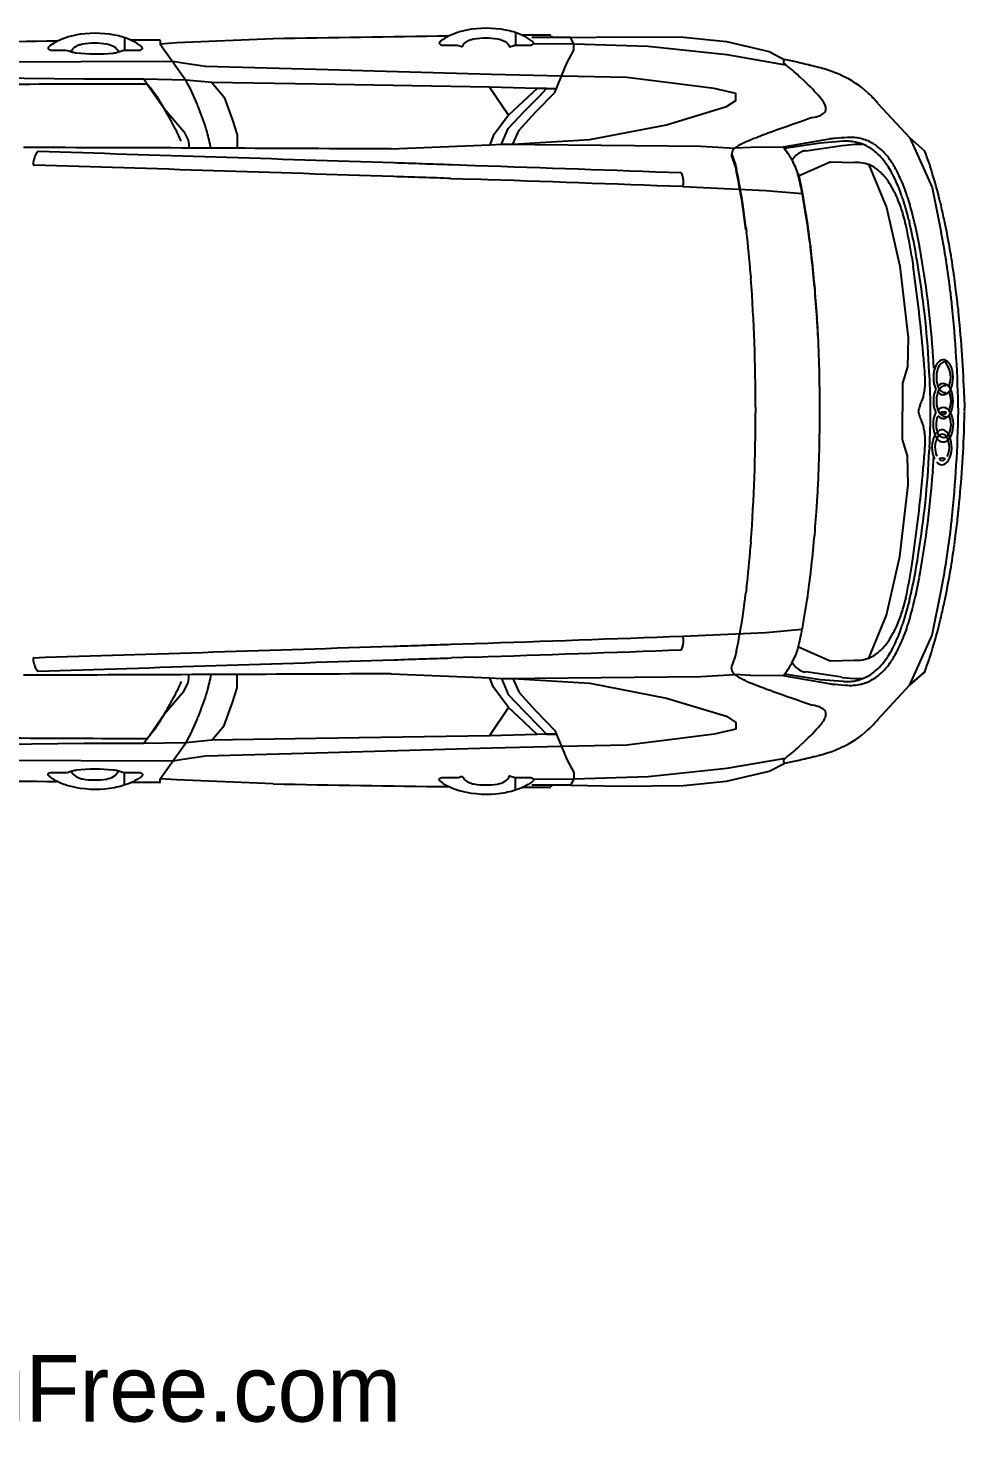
# Model space of a CAD drawing. Header units: millimetres. Extents: x -736 to -723.1, y -2314.2 to -2307.3.
# Drawn here: x -725.656 to -723.258, y -2314.202 to -2310.581 of the extents above; entities that cross this region are included whole.
import ezdxf

# ---------------------------------------------------------------- set-up
doc = ezdxf.new("R2010")
doc.units = ezdxf.units.MM
doc.layers.add('dwgFree.com-automobile', color=251, linetype='Continuous')
doc.layers.add('DwgFree.com-Lineas perimetro', color=250, linetype='Continuous')

msp = doc.modelspace()

# ---------------------------------------------------------------- linework, layer by layer
at = {"layer": 'dwgFree.com-automobile', "color": 18, "true_color": 0x000000}
for p, q in [((-723.6834, -2310.9537), (-723.6837, -2310.9525)), ((-723.6736, -2311.0001), (-723.6741, -2310.9975)), ((-723.6534, -2311.1318), (-723.6545, -2311.1226)), ((-723.6362, -2311.3166), (-723.6366, -2311.3092)), ((-723.259, -2311.5222), (-723.2579, -2311.5549)), ((-723.7933, -2311.5519), (-723.7933, -2311.5663)), ((-723.3715, -2311.5455), (-723.3684, -2311.5385)), ((-723.3756, -2311.5679), (-723.3755, -2311.5683))]:
    msp.add_line(p, q, dxfattribs=at)
for centre, radius, start, end in [((-723.887, -2311.0048), 0.2099, 13.2021, 14.0632), ((-724.5658, -2311.164), 0.9072, 10.5787, 13.2021), ((-725.5496, -2311.3504), 1.9085, 9.2765, 10.5787), ((-725.5496, -2311.3572), 1.9085, 9.2765, 10.5787), ((-725.8741, -2311.4034), 2.2373, 7.2102, 9.2765), ((-725.5468, -2311.3714), 1.9085, 6.6468, 7.2102), ((-726.7896, -2311.5162), 3.1597, 3.7561, 6.6468), ((-726.4927, -2311.5041), 2.8627, 2.7864, 3.7561), ((-723.2842, -2311.5843), 0.0954, 163.4683, 166.8331), ((-723.2795, -2311.5853), 0.1002, 156.6273, 163.4683), ((-724.9746, -2311.6134), 1.7176, 1.6968, 1.9519), ((-723.2842, -2311.5408), 0.0954, 193.1669, 196.5317), ((-724.9746, -2311.5117), 1.7176, 358.0481, 358.3032)]:
    msp.add_arc(centre, radius, start, end, dxfattribs=at)
at = {"layer": 'dwgFree.com-automobile', "color": 18, "true_color": 0x000000, "extrusion": (0, 0, -1)}
for centre, start_param, end_param in [((-723.3119, -2311.536), 3.934719, 5.490059), ((-723.3119, -2311.5968), 2.706149, 3.577036)]:
    msp.add_ellipse(centre, major_axis=(0, -0.0335), ratio=0.550612, start_param=start_param, end_param=end_param, dxfattribs=at)
at = {"layer": 'dwgFree.com-automobile', "color": 18, "true_color": 0x000000}
msp.add_ellipse((-723.3119, -2311.536), major_axis=(0, 0.0335), ratio=0.550612, start_param=2.706149, end_param=3.577036, dxfattribs=at)
at = {"layer": 'DwgFree.com-Lineas perimetro', "color": 18, "true_color": 0x000000}
for p, q in [((-725.4101, -2310.605), (-725.4101, -2310.6373)), ((-725.32, -2310.6118), (-725.3923, -2310.6118)), ((-725.3181, -2310.6133), (-725.3181, -2310.6214)), ((-724.4083, -2310.5922), (-724.4083, -2310.6245)), ((-724.3182, -2310.599), (-724.3905, -2310.599)), ((-724.3163, -2310.6005), (-724.3163, -2310.605)), ((-723.7168, -2310.6743), (-723.7179, -2310.6733)), ((-723.6317, -2310.6812), (-723.6346, -2310.6804)), ((-723.669, -2310.7156), (-723.6781, -2310.7071)), ((-723.572, -2310.7024), (-723.5755, -2310.7008)), ((-723.5038, -2310.748), (-723.5049, -2310.7471)), ((-723.6212, -2310.7676), (-723.6214, -2310.7674)), ((-723.6134, -2310.783), (-723.6135, -2310.7828)), ((-723.6282, -2310.8043), (-723.6272, -2310.8039)), ((-723.6045, -2310.8647), (-723.7224, -2310.8853)), ((-723.5542, -2310.8704), (-723.5543, -2310.8704)), ((-723.5401, -2310.861), (-723.5419, -2310.8609)), ((-723.5208, -2310.8645), (-723.5213, -2310.8644)), ((-723.8532, -2310.897), (-723.8549, -2310.9085)), ((-723.8281, -2310.877), (-723.8265, -2310.8762)), ((-723.5214, -2310.877), (-723.5229, -2310.8765)), ((-723.4971, -2310.8894), (-723.4983, -2310.8886)), ((-724.5113, -2310.9331), (-724.5724, -2310.931)), ((-723.6997, -2310.9193), (-723.6977, -2310.923)), ((-723.6837, -2310.9593), (-723.6025, -2310.9234)), ((-723.6025, -2310.9234), (-723.541, -2310.925)), ((-723.512, -2310.9278), (-723.5131, -2310.9275)), ((-723.5035, -2310.9305), (-723.4578, -2311.0403)), ((-723.4528, -2310.9371), (-723.4546, -2310.9344)), ((-723.445, -2310.924), (-723.446, -2310.9225)), ((-723.3477, -2310.9304), (-723.3463, -2310.9349)), ((-724.5736, -2310.9659), (-724.5125, -2310.968)), ((-723.6837, -2310.9593), (-723.6834, -2310.9605)), ((-723.4769, -2310.9469), (-723.4776, -2310.9463)), ((-723.6741, -2311.0042), (-723.6736, -2311.0068)), ((-723.438, -2310.9999), (-723.4399, -2310.9962)), ((-723.4069, -2311.0053), (-723.4094, -2310.998)), ((-723.4578, -2311.0403), (-723.4242, -2311.1906)), ((-723.4157, -2311.0199), (-723.4158, -2311.0196)), ((-723.4086, -2311.0847), (-723.4099, -2311.0789)), ((-723.4013, -2311.0707), (-723.4024, -2311.0663)), ((-723.39, -2311.0631), (-723.3903, -2311.0621)), ((-723.8181, -2311.0906), (-723.8166, -2311.1027)), ((-723.6545, -2311.1294), (-723.6534, -2311.1386)), ((-723.3738, -2311.1385), (-723.3739, -2311.1382)), ((-723.4242, -2311.1906), (-723.4025, -2311.374)), ((-723.8062, -2311.2094), (-723.8052, -2311.2224)), ((-723.3759, -2311.2), (-723.3759, -2311.1998)), ((-723.2843, -2311.2201), (-723.2842, -2311.2211)), ((-723.2948, -2311.252), (-723.2954, -2311.2466)), ((-723.2746, -2311.2993), (-723.2741, -2311.304)), ((-723.6366, -2311.316), (-723.6362, -2311.3234)), ((-723.4025, -2311.374), (-723.404, -2311.4486)), ((-723.404, -2311.4486), (-723.4174, -2311.4904)), ((-723.3479, -2311.471), (-723.3484, -2311.4614)), ((-723.3715, -2311.5795), (-723.3684, -2311.5865)), ((-723.259, -2311.6029), (-723.2579, -2311.5702)), ((-723.3607, -2311.6139), (-723.3604, -2311.6161)), ((-723.404, -2311.6764), (-723.4174, -2311.6347)), ((-723.3479, -2311.654), (-723.3484, -2311.6637)), ((-723.4025, -2311.7511), (-723.404, -2311.6764)), ((-723.3394, -2311.7162), (-723.3396, -2311.7197)), ((-723.4242, -2311.9345), (-723.4025, -2311.7511)), ((-723.6366, -2311.8091), (-723.6362, -2311.8017)), ((-723.2746, -2311.8257), (-723.2741, -2311.8211)), ((-723.2948, -2311.873), (-723.2954, -2311.8784)), ((-723.8052, -2311.8958), (-723.8062, -2311.9089)), ((-723.2843, -2311.905), (-723.2842, -2311.904)), ((-723.4578, -2312.0847), (-723.4242, -2311.9345)), ((-723.3759, -2311.9251), (-723.3759, -2311.9252)), ((-723.6545, -2311.9956), (-723.6534, -2311.9864)), ((-723.3738, -2311.9865), (-723.3739, -2311.9868)), ((-723.8166, -2312.0156), (-723.8181, -2312.0276)), ((-723.4086, -2312.0404), (-723.4099, -2312.0461)), ((-723.4013, -2312.0544), (-723.4024, -2312.0587)), ((-723.39, -2312.062), (-723.3903, -2312.063)), ((-723.5035, -2312.1945), (-723.4578, -2312.0847)), ((-723.6741, -2312.1208), (-723.6736, -2312.1182)), ((-723.438, -2312.1252), (-723.4399, -2312.1289)), ((-723.4157, -2312.1052), (-723.4158, -2312.1054)), ((-723.4069, -2312.1197), (-723.4094, -2312.127)), ((-724.5736, -2312.1591), (-724.5125, -2312.1571)), ((-723.6837, -2312.1658), (-723.6834, -2312.1645)), ((-723.6837, -2312.1658), (-723.6025, -2312.2016)), ((-724.5113, -2312.1919), (-724.5724, -2312.194)), ((-723.6997, -2312.2057), (-723.6977, -2312.202)), ((-723.6025, -2312.2016), (-723.541, -2312.2)), ((-723.512, -2312.1972), (-723.5131, -2312.1975)), ((-723.4769, -2312.1782), (-723.4776, -2312.1788)), ((-723.4528, -2312.1879), (-723.4546, -2312.1906)), ((-723.445, -2312.201), (-723.446, -2312.2025)), ((-723.3477, -2312.1946), (-723.3463, -2312.1901)), ((-723.8532, -2312.228), (-723.8549, -2312.2166)), ((-723.8281, -2312.248), (-723.8265, -2312.2488)), ((-723.6045, -2312.2604), (-723.7224, -2312.2397)), ((-723.5214, -2312.248), (-723.5229, -2312.2486)), ((-723.4971, -2312.2356), (-723.4983, -2312.2364)), ((-723.5542, -2312.2547), (-723.5543, -2312.2547)), ((-723.5401, -2312.264), (-723.5419, -2312.2642)), ((-723.5208, -2312.2605), (-723.5213, -2312.2606)), ((-723.6282, -2312.3207), (-723.6272, -2312.3211)), ((-723.6134, -2312.342), (-723.6135, -2312.3423)), ((-723.6212, -2312.3574), (-723.6214, -2312.3577)), ((-723.5038, -2312.377), (-723.5049, -2312.378)), ((-723.669, -2312.4094), (-723.6781, -2312.4179)), ((-723.572, -2312.4227), (-723.5755, -2312.4243)), ((-723.7168, -2312.4508), (-723.7179, -2312.4518)), ((-723.6317, -2312.4438), (-723.6346, -2312.4446)), ((-725.4101, -2312.5201), (-725.4101, -2312.4878)), ((-724.4083, -2312.5329), (-724.4083, -2312.5006)), ((-725.32, -2312.5132), (-725.3923, -2312.5132)), ((-725.3181, -2312.5117), (-725.3181, -2312.5036)), ((-724.3182, -2312.526), (-724.3905, -2312.526)), ((-724.3163, -2312.5245), (-724.3163, -2312.52))]:
    msp.add_line(p, q, dxfattribs=at)
for points in [[(-724.5448, -2310.6279, -0.128656), (-724.5341, -2310.6156, -0.074928), (-724.5222, -2310.6098), (-724.5208, -2310.6094, -0.033595), (-724.5152, -2310.608, -0.082493), (-724.4543, -2310.6079, -0.091508), (-724.4363, -2310.6143), (-724.4352, -2310.615, -0.165945), (-724.4234, -2310.6286), (-724.4149, -2310.6259, -0.077034), (-724.4048, -2310.6243), (-724.3706, -2310.6243, 0.052715), (-724.3674, -2310.6239, 0.220499), (-724.3623, -2310.6201, 0.264829), (-724.3624, -2310.6173, 0.098627), (-724.3655, -2310.6138, 0.085251), (-724.4095, -2310.5918), (-724.4138, -2310.5905, 0.026826), (-724.4337, -2310.5856, 0.094576), (-724.5331, -2310.5858, 0.040749), (-724.563, -2310.5941), (-724.5654, -2310.595, 0.050939), (-724.5898, -2310.607), (-724.5937, -2310.6094, 0.027989), (-724.5972, -2310.6119, 0.041607), (-724.6027, -2310.617, 0.423561), (-724.6024, -2310.6218, 0.14772), (-724.5969, -2310.6241, 0.02926), (-724.5945, -2310.6243), (-724.5625, -2310.6243, -0.085716), (-724.5481, -2310.6268, 0.005048), (-724.5448, -2310.6279)], [(-725.5466, -2310.6407, -0.128656), (-725.5359, -2310.6284, -0.074928), (-725.524, -2310.6226), (-725.5226, -2310.6222, -0.033595), (-725.517, -2310.6208, -0.082493), (-725.4561, -2310.6207, -0.091508), (-725.4382, -2310.6271), (-725.437, -2310.6278, -0.165945), (-725.4252, -2310.6414), (-725.4167, -2310.6387, -0.077034), (-725.4066, -2310.6371), (-725.3725, -2310.6371, 0.052715), (-725.3692, -2310.6368, 0.220499), (-725.3641, -2310.6329, 0.264829), (-725.3642, -2310.6301, 0.098627), (-725.3674, -2310.6266, 0.085251), (-725.4113, -2310.6046), (-725.4157, -2310.6033, 0.026826), (-725.4355, -2310.5984, 0.094576), (-725.5349, -2310.5986, 0.040749), (-725.5648, -2310.607), (-725.5672, -2310.6078, 0.050939), (-725.5916, -2310.6198), (-725.5956, -2310.6222, 0.027989), (-725.5991, -2310.6247, 0.041607), (-725.6045, -2310.6298, 0.423561), (-725.6042, -2310.6346, 0.14772), (-725.5987, -2310.637, 0.02926), (-725.5963, -2310.6371), (-725.5643, -2310.6371, -0.085716), (-725.5499, -2310.6396, 0.005048), (-725.5466, -2310.6407)], [(-725.5466, -2310.6407, 0.005298), (-725.5431, -2310.6419, 0.048516), (-725.5331, -2310.6439, 0.050735), (-725.4387, -2310.6444, 0.052924), (-725.4278, -2310.6422), (-725.4252, -2310.6414)], [(-725.2643, -2310.8704, 0.012934), (-725.2789, -2310.8402, 0.001617), (-725.2803, -2310.8375), (-725.2844, -2310.8297, 0.005718), (-725.2979, -2310.8046, 0.006801), (-725.3082, -2310.7866), (-725.3119, -2310.7803, 0.009079), (-725.3233, -2310.7617, 0.008378), (-725.3295, -2310.7524), (-725.3315, -2310.7494, 0.037585), (-725.3521, -2310.7238, 0.003895), (-726.0891, -2310.7296, 0.003895)], [(-725.1885, -2310.8882, 0.020201), (-725.1984, -2310.846, 0.007329), (-725.2006, -2310.8385), (-725.2012, -2310.8367, 0.021191), (-725.2211, -2310.7811, 0.000299), (-725.2237, -2310.7747), (-725.2237, -2310.7746, 0.030386), (-725.253, -2310.7137)], [(-724.7271, -2310.8903), (-724.8048, -2310.8899, 0.000582), (-725.6688, -2310.8865)], [(-724.7271, -2312.2348), (-724.8048, -2312.2351, -0.000582), (-725.6688, -2312.2385)], [(-725.1885, -2312.2369, -0.020201), (-725.1984, -2312.279, -0.007329), (-725.2006, -2312.2866), (-725.2012, -2312.2883, -0.021191), (-725.2211, -2312.3439, -0.000299), (-725.2237, -2312.3503), (-725.2237, -2312.3504, -0.030386), (-725.253, -2312.4114)], [(-725.2643, -2312.2547, -0.012934), (-725.2789, -2312.2848, -0.001617), (-725.2803, -2312.2876), (-725.2844, -2312.2953, -0.005718), (-725.2979, -2312.3204, -0.006801), (-725.3082, -2312.3385), (-725.3119, -2312.3447, -0.009079), (-725.3233, -2312.3633, -0.008378), (-725.3295, -2312.3726), (-725.3315, -2312.3756, -0.037585), (-725.3521, -2312.4012, -0.003895), (-726.0891, -2312.3955, -0.003895)], [(-725.5466, -2312.4843, 0.128656), (-725.5359, -2312.4966, 0.074928), (-725.524, -2312.5024), (-725.5226, -2312.5029, 0.033595), (-725.517, -2312.5042, 0.082493), (-725.4561, -2312.5044, 0.091508), (-725.4382, -2312.4979), (-725.437, -2312.4973, 0.165945), (-725.4252, -2312.4837), (-725.4167, -2312.4864, 0.077034), (-725.4066, -2312.4879), (-725.3725, -2312.4879, -0.052715), (-725.3692, -2312.4883, -0.220499), (-725.3641, -2312.4921, -0.264829), (-725.3642, -2312.495, -0.098627), (-725.3674, -2312.4984, -0.085251), (-725.4113, -2312.5204), (-725.4157, -2312.5218, -0.026826), (-725.4355, -2312.5266, -0.094576), (-725.5349, -2312.5264, -0.040749), (-725.5648, -2312.5181), (-725.5672, -2312.5172, -0.050939), (-725.5916, -2312.5052), (-725.5956, -2312.5028, -0.027989), (-725.5991, -2312.5004, -0.041607), (-725.6045, -2312.4953, -0.423561), (-725.6042, -2312.4905, -0.14772), (-725.5987, -2312.4881, -0.02926), (-725.5963, -2312.4879), (-725.5643, -2312.4879, 0.085716), (-725.5499, -2312.4855, -0.005048), (-725.5466, -2312.4843)], [(-725.5466, -2312.4843, -0.005298), (-725.5431, -2312.4832, -0.048516), (-725.5331, -2312.4811, -0.050735), (-725.4387, -2312.4806, -0.052924), (-725.4278, -2312.4828), (-725.4252, -2312.4837)], [(-724.5448, -2312.4971, 0.128656), (-724.5341, -2312.5095, 0.074928), (-724.5222, -2312.5152), (-724.5208, -2312.5157, 0.033595), (-724.5152, -2312.517, 0.082493), (-724.4543, -2312.5172, 0.091508), (-724.4363, -2312.5107), (-724.4352, -2312.5101, 0.165945), (-724.4234, -2312.4965), (-724.4149, -2312.4992, 0.077034), (-724.4048, -2312.5008), (-724.3706, -2312.5008, -0.052715), (-724.3674, -2312.5011, -0.220499), (-724.3623, -2312.505, -0.264829), (-724.3624, -2312.5078, -0.098627), (-724.3655, -2312.5113, -0.085251), (-724.4095, -2312.5333), (-724.4138, -2312.5346, -0.026826), (-724.4337, -2312.5394, -0.094576), (-724.5331, -2312.5392, -0.040749), (-724.563, -2312.5309), (-724.5654, -2312.53, -0.050939), (-724.5898, -2312.5181), (-724.5937, -2312.5156, -0.027989), (-724.5972, -2312.5132, -0.041607), (-724.6027, -2312.5081, -0.423561), (-724.6024, -2312.5033, -0.14772), (-724.5969, -2312.5009, -0.02926), (-724.5945, -2312.5008), (-724.5625, -2312.5008, 0.085716), (-724.5481, -2312.4983, -0.005048), (-724.5448, -2312.4971)]]:
    msp.add_lwpolyline(points, format="xyb", dxfattribs=at)
for points in [[(-725.0287, -2310.6082), (-725.276, -2310.6186), (-725.3181, -2310.6214), (-725.253, -2310.7137)], [(-724.4148, -2310.8778), (-724.3988, -2310.842), (-724.3566, -2310.7952), (-724.3075, -2310.7454), (-724.2901, -2310.7036), (-724.2766, -2310.6708), (-724.2592, -2310.6372), (-724.2592, -2310.6211), (-724.2676, -2310.605), (-724.3666, -2310.605)], [(-724.4148, -2310.8778), (-724.3988, -2310.842), (-724.3566, -2310.7952), (-724.3075, -2310.7454), (-724.2901, -2310.7036), (-724.2766, -2310.6708), (-724.2592, -2310.6372), (-724.2592, -2310.6211), (-724.2676, -2310.605), (-724.3666, -2310.605)], [(-724.2676, -2310.605), (-724.1372, -2310.6027), (-723.978, -2310.6041), (-723.8681, -2310.6153), (-723.7582, -2310.6407), (-723.7185, -2310.6615)], [(-724.3623, -2310.6201), (-724.2592, -2310.6211), (-724.0689, -2310.6271), (-723.8669, -2310.6481), (-723.7168, -2310.6743)], [(-725.2863, -2310.6664), (-725.7571, -2310.668), (-726.031, -2310.6735)], [(-725.2603, -2310.6703), (-725.2863, -2310.6664)], [(-724.7271, -2310.8903), (-724.4742, -2310.8797), (-724.444, -2310.8778), (-724.4148, -2310.8778), (-724.2181, -2310.8661), (-724.0214, -2310.8281), (-723.8676, -2310.7814), (-723.8442, -2310.7658), (-723.8442, -2310.7483), (-723.8997, -2310.7357), (-724.0068, -2310.722), (-724.1231, -2310.7073), (-724.2901, -2310.7036), (-724.4694, -2310.6996), (-724.9187, -2310.6867), (-725.202, -2310.6789), (-725.2603, -2310.6703)], [(-725.1862, -2310.7201), (-725.253, -2310.7137), (-725.3603, -2310.7114), (-725.5138, -2310.7114), (-726.0494, -2310.705)], [(-725.3521, -2310.7238), (-725.3603, -2310.7114)], [(-725.3521, -2310.7238), (-725.3082, -2310.7866), (-725.2575, -2310.8456), (-725.2469, -2310.8674), (-725.2447, -2310.8791), (-725.2447, -2310.8879)], [(-724.3528, -2310.735), (-724.4748, -2310.7316), (-724.4264, -2310.8035), (-724.4748, -2310.7316), (-724.9193, -2310.7244), (-725.1862, -2310.7201), (-725.1548, -2310.7578), (-725.1332, -2310.8166), (-725.1213, -2310.8541), (-725.1213, -2310.8884)], [(-724.444, -2310.8778), (-724.4272, -2310.8374), (-724.3865, -2310.7944), (-724.3459, -2310.7538), (-724.329, -2310.7354), (-724.3035, -2310.7358), (-724.329, -2310.7354), (-724.3528, -2310.735), (-724.4019, -2310.7806), (-724.4264, -2310.8035), (-724.4656, -2310.8566), (-724.4742, -2310.8797)], [(-723.4799, -2310.7734), (-723.398, -2310.8617), (-723.36, -2310.8956), (-723.398, -2310.8617), (-723.3414, -2310.9892), (-723.3177, -2311.1039)], [(-723.5679, -2310.8705), (-723.6279, -2310.8752), (-723.7195, -2310.889)], [(-724.444, -2310.8778), (-723.9335, -2310.8832), (-723.8467, -2310.8884)], [(-723.7224, -2310.8853), (-723.8063, -2310.8861), (-723.8467, -2310.8884)], [(-723.572, -2310.8811), (-723.5392, -2310.8779), (-723.5214, -2310.8779)], [(-723.5214, -2310.8779), (-723.5214, -2310.877)], [(-723.491, -2310.8774), (-723.4893, -2310.8785)], [(-723.98, -2310.9867), (-723.7671, -2310.9963), (-723.6741, -2311.0042)], [(-723.3196, -2311.0301), (-723.3183, -2311.0355)], [(-723.3934, -2311.1666), (-723.3898, -2311.1906)], [(-723.3394, -2311.4088), (-723.3396, -2311.4054)], [(-723.3606, -2311.4532), (-723.3613, -2311.4451)], [(-723.3313, -2311.4448), (-723.3262, -2311.4373)], [(-723.2987, -2311.4517), (-723.3065, -2311.436)], [(-723.4174, -2311.4904), (-723.4174, -2311.5625)], [(-723.3607, -2311.5112), (-723.3604, -2311.5089)], [(-723.4174, -2311.6347), (-723.4174, -2311.5625)], [(-723.3613, -2311.68), (-723.3606, -2311.6718)], [(-723.3934, -2311.9585), (-723.3898, -2311.9344)], [(-723.4799, -2312.3517), (-723.398, -2312.2633), (-723.36, -2312.2294), (-723.398, -2312.2633), (-723.3414, -2312.1358), (-723.3177, -2312.0211)], [(-723.3196, -2312.0949), (-723.3183, -2312.0896)], [(-723.98, -2312.1383), (-723.7671, -2312.1287), (-723.6741, -2312.1208)], [(-725.3521, -2312.4012), (-725.3082, -2312.3385), (-725.2575, -2312.2794), (-725.2469, -2312.2577), (-725.2447, -2312.2459), (-725.2447, -2312.2371)], [(-724.7271, -2312.2348), (-724.4742, -2312.2453), (-724.444, -2312.2473), (-724.4148, -2312.2473), (-724.2181, -2312.2589), (-724.0214, -2312.2969), (-723.8676, -2312.3436), (-723.8442, -2312.3592), (-723.8442, -2312.3767), (-723.8997, -2312.3894), (-724.0068, -2312.403), (-724.1231, -2312.4178), (-724.2901, -2312.4215), (-724.4694, -2312.4254), (-724.9187, -2312.4384), (-725.202, -2312.4461), (-725.2603, -2312.4548)], [(-724.3528, -2312.39), (-724.4748, -2312.3935), (-724.4264, -2312.3216), (-724.4748, -2312.3935), (-724.9193, -2312.4006), (-725.1862, -2312.4049), (-725.1548, -2312.3673), (-725.1332, -2312.3084), (-725.1213, -2312.2709), (-725.1213, -2312.2366)], [(-724.444, -2312.2473), (-724.4272, -2312.2877), (-724.3865, -2312.3306), (-724.3459, -2312.3712), (-724.329, -2312.3896), (-724.3035, -2312.3893), (-724.329, -2312.3896), (-724.3528, -2312.39), (-724.4019, -2312.3444), (-724.4264, -2312.3216), (-724.4656, -2312.2685), (-724.4742, -2312.2453)], [(-724.444, -2312.2473), (-723.9335, -2312.2418), (-723.8467, -2312.2367)], [(-724.4148, -2312.2473), (-724.3988, -2312.2831), (-724.3566, -2312.3298), (-724.3075, -2312.3797), (-724.2901, -2312.4215), (-724.2766, -2312.4542), (-724.2592, -2312.4878), (-724.2592, -2312.5039), (-724.2676, -2312.52), (-724.3666, -2312.52)], [(-723.7224, -2312.2397), (-723.8063, -2312.2389), (-723.8467, -2312.2367)], [(-723.5679, -2312.2545), (-723.6279, -2312.2499), (-723.7195, -2312.2361)], [(-723.572, -2312.2439), (-723.5392, -2312.2472), (-723.5214, -2312.2472)], [(-723.5214, -2312.2472), (-723.5214, -2312.248)], [(-723.491, -2312.2476), (-723.4893, -2312.2466)], [(-725.1862, -2312.4049), (-725.253, -2312.4114), (-725.3603, -2312.4136), (-725.5138, -2312.4136), (-726.0494, -2312.42)], [(-725.3521, -2312.4012), (-725.3603, -2312.4136)], [(-725.0287, -2312.5169), (-725.276, -2312.5064), (-725.3181, -2312.5036), (-725.253, -2312.4114)], [(-725.2863, -2312.4586), (-725.7571, -2312.457), (-726.031, -2312.4516)], [(-725.2603, -2312.4548), (-725.2863, -2312.4586)], [(-724.3623, -2312.505), (-724.2592, -2312.5039), (-724.0689, -2312.4979), (-723.8669, -2312.477), (-723.7168, -2312.4508)], [(-724.2676, -2312.52), (-724.1372, -2312.5224), (-723.978, -2312.521), (-723.8681, -2312.5097), (-723.7582, -2312.4843), (-723.7185, -2312.4636)]]:
    msp.add_lwpolyline(points, dxfattribs=at)
for centre, radius, start, end in [((-724.9393, -2367.048), 56.4376, 90.65233, 91.08544), ((-725.32, -2310.6138), 0.00191, 0, 90), ((-723.9375, -2367.0352), 56.4376, 90.65233, 91.10792), ((-723.7174, -2310.6661), 0.00477, 134.1239, 207.4748), ((-723.7048, -2310.6596), 0.0189, 207.4748, 226.3179), ((-723.9001, -2311.6059), 0.9617, 77.1595, 79.161), ((-723.6773, -2310.6329), 0.0573, 226.3179, 232.4998), ((-723.9953, -2311.0474), 0.4652, 47.0063, 52.4998), ((-724.8268, -2315.6717), 5.1318, 76.7203, 77.1595), ((-723.8015, -2311.3272), 0.668, 75.5363, 76.7203), ((-723.7243, -2311.0403), 0.3709, 69.3875, 75.5363), ((-723.9964, -2311.0668), 0.4802, 39.9573, 47.0063), ((-723.6945, -2310.9611), 0.2863, 65.4337, 69.3875), ((-723.678, -2310.9343), 0.2549, 47.2441, 65.4337), ((-723.738, -2310.8504), 0.1431, 35.4352, 39.9573), ((-723.6787, -2310.9372), 0.2576, 39.4826, 47.2441), ((-723.6386, -2310.7761), 0.0301, 292.1202, 318.7813), ((-723.6818, -2310.8108), 0.0744, 26.3194, 35.4352), ((-723.6246, -2310.7883), 0.0115, 318.7813, 349.7121), ((-723.634, -2310.7871), 0.021, 11.8961, 26.3194), ((-723.6321, -2310.787), 0.0191, 349.7121, 11.8961), ((-719.8204, -2321.8145), 11.6513, 109.176, 109.71439), ((-723.6606, -2310.7248), 0.0859, 278.7796, 292.1202), ((-723.649, -2311.2446), 0.4089, 110.9523, 115.7281), ((-721.7174, -2316.2865), 5.8081, 110.82991, 110.95229), ((-723.0727, -2312.7244), 1.997, 110.1884, 110.8299), ((-723.2679, -2312.1936), 1.4314, 109.7144, 110.1884), ((-723.4411, -2312.5745), 1.7176, 94.9778, 95.456), ((-723.4069, -2312.9673), 2.112, 94.0994, 94.9778), ((-723.5601, -2310.9752), 0.105, 86.838, 94.2449), ((-723.5504, -2310.9655), 0.105, 85.3448, 94.0994), ((-723.561, -2310.9938), 0.1236, 78.9075, 86.838), ((-723.5478, -2310.9566), 0.0959, 75.6509, 85.3448), ((-723.8511, -2312.142), 1.3195, 75.5262, 75.6509), ((-723.547, -2310.9662), 0.105, 57.7548, 75.5262), ((-725.5834, -2310.9319), 0.0603, 145.5446, 177.7538), ((-725.6316, -2310.8988), 0.00191, 88.2042, 145.5446), ((-745.4919, -2944.3471), 633.7615, 88.1217644, 88.2042129), ((-722.573, -2310.4958), 1.3446, 197.5728, 199.3245), ((-722.573, -2310.5025), 1.3446, 197.5728, 199.3245), ((-723.8408, -2310.9005), 0.0129, 141.9107, 164.3326), ((-723.8342, -2310.9053), 0.021, 126.3979, 141.9107), ((-723.7671, -2310.9963), 0.1341, 120.4114, 126.3979), ((-723.7867, -2310.963), 0.0954, 115.7281, 120.4114), ((-723.8701, -2311.0061), 0.1908, 37.8645, 39.2539), ((-723.8938, -2311.0245), 0.2208, 32.551, 37.8645), ((-723.8846, -2311.0186), 0.2099, 28.2344, 32.551), ((-723.6549, -2310.9451), 0.0519, 112.4851, 149.9039), ((-723.662, -2310.928), 0.0334, 93.9761, 112.4851), ((-724.1375, -2307.3596), 3.5667, 277.6233, 279.1223), ((-723.5556, -2310.9661), 0.0954, 69.9694, 78.9075), ((-723.5596, -2310.9818), 0.1115, 56.6592, 69.9694), ((-723.5548, -2310.9771), 0.105, 47.9593, 56.6592), ((-723.5504, -2310.9753), 0.1145, 48.8419, 57.7548), ((-723.6008, -2311.0282), 0.1737, 32.6588, 47.9593), ((-723.5824, -2311.0119), 0.1631, 33.2339, 48.8419), ((-724.0869, -2311.1724), 0.7778, 18.1248, 20.8472), ((-725.6418, -2310.9296), 0.00191, 177.7538, 268.205), ((-745.4919, -2944.3471), 633.7266, 88.1217644, 88.2050477), ((-730.9763, -2501.7069), 190.8834, 88.077442, 88.121764), ((-729.7239, -2466.219), 155.3733, 87.882548, 88.077442), ((-723.8437, -2310.9413), 0.00191, 314.7801, 19.3245), ((-725.1218, -2311.2229), 1.3098, 8.1389, 12.3505), ((-723.8364, -2310.9975), 0.1574, 14.0632, 28.2344), ((-723.5358, -2310.9916), 0.0668, 89.752, 94.4817), ((-723.5359, -2311.0214), 0.0966, 76.3547, 89.752), ((-723.5277, -2310.9927), 0.0668, 68.7096, 76.3547), ((-723.535, -2311.0114), 0.0869, 48.5927, 68.7096), ((-723.6456, -2311.0607), 0.229, 27.9357, 32.6588), ((-723.6844, -2311.0809), 0.2863, 26.3418, 33.2339), ((-724.1625, -2311.2021), 0.8588, 17.445, 18.1248), ((-724.5382, -2311.3202), 1.2527, 13.3866, 17.445), ((-730.9763, -2501.7069), 190.8485, 88.077442, 88.121764), ((-729.7239, -2466.219), 155.3385, 87.880912, 88.077442), ((-724.0393, -2310.9764), 0.0614, 358.3829, 23.7261), ((-723.9999, -2310.9775), 0.022, 335.1809, 358.3829), ((-723.8437, -2310.9481), 0.00191, 314.7801, 19.3245), ((-725.1218, -2311.2296), 1.3098, 8.1389, 12.3505), ((-723.887, -2311.0115), 0.2099, 13.2021, 14.0632), ((-724.5658, -2311.1708), 0.9072, 10.5787, 13.2021), ((-723.5716, -2311.0542), 0.1431, 34.7203, 48.5927), ((-723.621, -2311.0884), 0.2032, 27.0035, 34.7203), ((-723.7695, -2311.1264), 0.3692, 19.247, 27.9357), ((-723.768, -2311.1223), 0.3795, 19.1134, 26.3418), ((-723.6931, -2311.1299), 0.2863, 22.1279, 27.0035), ((-724.6815, -2311.4448), 1.3352, 18.5704, 19.247), ((-723.8577, -2311.1615), 0.4771, 17.5886, 19.1134), ((-726.5614, -2311.4287), 2.764, 7.0263, 8.1389), ((-726.5614, -2311.4355), 2.764, 7.0263, 8.1389), ((-725.8741, -2311.4102), 2.2373, 7.2102, 9.2765), ((-723.802, -2311.1742), 0.4039, 17.0869, 22.1279), ((-723.9395, -2311.1958), 0.5526, 13.5547, 18.5704), ((-724.0912, -2311.2356), 0.7221, 13.9029, 17.5886), ((-724.85, -2311.4), 1.5745, 11.9317, 13.3866), ((-723.6896, -2311.1396), 0.2863, 12.2357, 17.0869), ((-724.7788, -2311.3818), 1.4021, 8.8317, 12.2357), ((-721.9171, -2310.7128), 1.5268, 193.5547, 193.8723), ((-724.4349, -2311.3346), 1.0667, 9.8824, 13.8723), ((-724.8789, -2311.4316), 1.5338, 13.5884, 13.9029), ((-724.5354, -2311.3486), 1.1804, 10.2659, 13.5884), ((-725.256, -2311.4858), 1.9895, 8.142, 11.9317), ((-725.943, -2311.3647), 2.1424, 4.1588, 7.0263), ((-725.6117, -2311.5348), 2.3342, 7.0928, 10.6393), ((-725.5468, -2311.3781), 1.9085, 6.6468, 7.2102), ((-726.7896, -2311.523), 3.1597, 3.7561, 6.6468), ((-727.3572, -2311.8437), 4.033, 9.1873, 9.8824), ((-738.1397, -2313.8128), 15.0061, 10.22865, 10.26595), ((-725.7823, -2311.583), 2.4491, 4.1597, 10.2287), ((-727.2204, -2311.7446), 3.8705, 5.1114, 8.2295), ((-728.3368, -2311.5519), 4.5435, 360, 4.1588), ((-725.7138, -2311.5781), 2.3683, 2.8254, 9.1873), ((-730.9328, -2312.298), 7.7241, 8.02177, 8.14197), ((-725.174, -2311.4874), 1.9085, 7.0944, 8.0218), ((-725.1886, -2311.4877), 1.9085, 6.0238, 7.0928), ((-725.8852, -2311.5759), 2.6252, 6.0474, 7.0944), ((-726.3799, -2311.6134), 3.1064, 0.9383, 6.0238), ((-725.4567, -2311.5352), 2.1948, 5.7602, 6.0474), ((-726.4927, -2311.5109), 2.8627, 2.7864, 3.7561), ((-726.383, -2311.6286), 3.1258, 1.9519, 5.7602), ((-727.6231, -2311.5591), 3.9944, 357.2136, 2.7864), ((-735.3964, -2312.476), 12.0791, 4.89589, 5.11139), ((-725.7187, -2311.5818), 2.3856, 3.1164, 4.1597), ((-723.753, -2311.4868), 0.3938, 358.8876, 4.8959), ((-726.2072, -2311.6121), 2.8627, 0.9931, 2.8254), ((-723.4663, -2311.4962), 0.1066, 336.6273, 351.9347), ((-723.4785, -2311.4922), 0.1193, 351.9347, 358.8876), ((-728.3368, -2311.5663), 4.5435, 355.8412, 0), ((-723.2795, -2311.5398), 0.1002, 196.5317, 203.3727), ((-723.4663, -2311.6288), 0.1066, 8.0653, 23.3727), ((-726.2072, -2311.5129), 2.8627, 357.1746, 359.0069), ((-726.3799, -2311.5117), 3.1064, 353.9762, 359.0617), ((-723.753, -2311.6382), 0.3938, 355.1041, 1.1124), ((-723.4785, -2311.6329), 0.1193, 1.1124, 8.0653), ((-726.383, -2311.4964), 3.1258, 354.2398, 358.0481), ((-725.7138, -2311.5469), 2.3683, 350.8127, 357.1746), ((-735.3964, -2310.6491), 12.0791, 354.88861, 355.10411), ((-725.7187, -2311.5432), 2.3856, 355.8403, 356.7096), ((-727.2204, -2311.3804), 3.8705, 351.7705, 354.8886), ((-725.7823, -2311.542), 2.4491, 349.7713, 355.8403), ((-726.4927, -2311.6141), 2.8627, 356.2439, 357.2136), ((-726.7896, -2311.6021), 3.1597, 353.3532, 356.2439), ((-725.4567, -2311.5899), 2.1948, 353.9526, 354.2398), ((-725.1886, -2311.6374), 1.9085, 352.9072, 353.9762), ((-725.8852, -2311.5491), 2.6252, 352.9056, 353.9526), ((-725.6117, -2311.5902), 2.3342, 349.3607, 352.9072), ((-725.174, -2311.6376), 1.9085, 351.9782, 352.9056), ((-725.943, -2311.7535), 2.1424, 352.9737, 355.8412), ((-725.256, -2311.6392), 1.9895, 348.0683, 351.858), ((-730.9328, -2310.8271), 7.7241, 351.85803, 351.97823), ((-724.7788, -2311.7432), 1.4021, 347.7643, 351.1683), ((-727.3572, -2311.2813), 4.033, 350.1176, 350.8127), ((-725.5468, -2311.7469), 1.9085, 352.7898, 353.3532), ((-724.4349, -2311.7904), 1.0667, 346.1277, 350.1176), ((-724.5354, -2311.7765), 1.1804, 346.4116, 349.7341), ((-738.1397, -2309.3122), 15.0061, 349.73405, 349.77135), ((-726.5614, -2311.6895), 2.764, 351.8611, 352.9737), ((-725.8741, -2311.7148), 2.2373, 350.7235, 352.7898), ((-723.6896, -2311.9854), 0.2863, 342.9131, 347.7643), ((-723.9395, -2311.9292), 0.5526, 341.4296, 346.4453), ((-724.0912, -2311.8895), 0.7221, 342.4114, 346.0971), ((-721.9171, -2312.4122), 1.5268, 166.1277, 166.4453), ((-724.8789, -2311.6934), 1.5338, 346.0971, 346.4116), ((-724.85, -2311.725), 1.5745, 346.6134, 348.0683), ((-725.1218, -2311.8954), 1.3098, 347.6495, 351.8611), ((-725.5496, -2311.7678), 1.9085, 349.4213, 350.7235), ((-723.6931, -2311.9952), 0.2863, 332.9965, 337.8721), ((-723.802, -2311.9509), 0.4039, 337.8721, 342.9131), ((-724.5382, -2311.8049), 1.2527, 342.555, 346.6134), ((-729.7239, -2156.9061), 155.3385, 271.922558, 272.119088), ((-723.9999, -2312.1475), 0.022, 1.6171, 24.8191), ((-724.5658, -2311.9543), 0.9072, 346.7979, 349.4213), ((-723.621, -2312.0366), 0.2032, 325.2797, 332.9965), ((-723.7695, -2311.9986), 0.3692, 332.0643, 340.753), ((-723.768, -2312.0028), 0.3795, 333.6582, 340.8866), ((-724.6815, -2311.6802), 1.3352, 340.753, 341.4296), ((-723.8577, -2311.9635), 0.4771, 340.8866, 342.4114), ((-745.4919, -1678.7779), 633.7266, 271.7949523, 271.8782356), ((-730.9763, -2121.4181), 190.8485, 271.878236, 271.922558), ((-729.7239, -2156.9061), 155.3733, 271.922558, 272.117452), ((-724.0393, -2312.1486), 0.0614, 336.2739, 1.6171), ((-723.8437, -2312.1769), 0.00191, 340.6755, 45.2199), ((-723.8364, -2312.1275), 0.1574, 331.7656, 345.9368), ((-723.887, -2312.1135), 0.2099, 345.9368, 346.7979), ((-723.5716, -2312.0708), 0.1431, 311.4073, 325.2797), ((-723.6456, -2312.0643), 0.229, 327.3412, 332.0643), ((-723.6844, -2312.0441), 0.2863, 326.7661, 333.6582), ((-725.6418, -2312.1955), 0.00191, 91.795, 182.2462), ((-725.5834, -2312.1932), 0.0603, 182.2462, 214.4554), ((-745.4919, -1678.7779), 633.7615, 271.7957871, 271.8782356), ((-730.9763, -2121.4181), 190.8834, 271.878236, 271.922558), ((-722.573, -2312.6225), 1.3446, 160.6755, 162.4272), ((-723.8846, -2312.1064), 0.2099, 327.449, 331.7656), ((-723.6549, -2312.1799), 0.0519, 210.0961, 247.5149), ((-723.5358, -2312.1334), 0.0668, 265.5183, 270.248), ((-723.5359, -2312.1036), 0.0966, 270.248, 283.6453), ((-723.5277, -2312.1323), 0.0668, 283.6453, 291.2904), ((-723.535, -2312.1136), 0.0869, 291.2904, 311.4073), ((-723.6008, -2312.0969), 0.1737, 312.0407, 327.3412), ((-723.5824, -2312.1132), 0.1631, 311.1581, 326.7661), ((-724.0869, -2311.9526), 0.7778, 339.1528, 341.8752), ((-724.1625, -2311.923), 0.8588, 341.8752, 342.555), ((-725.6316, -2312.2262), 0.00191, 214.4554, 271.7958), ((-723.8408, -2312.2245), 0.0129, 195.6674, 218.0893), ((-723.8342, -2312.2198), 0.021, 218.0893, 233.6021), ((-723.7671, -2312.1287), 0.1341, 233.6021, 239.5886), ((-723.7867, -2312.1621), 0.0954, 239.5886, 244.2719), ((-723.8701, -2312.1189), 0.1908, 320.7461, 322.1355), ((-723.8938, -2312.1006), 0.2208, 322.1355, 327.449), ((-723.662, -2312.197), 0.0334, 247.5149, 266.0239), ((-724.1375, -2315.7654), 3.5667, 80.8777, 82.3767), ((-723.5596, -2312.1432), 0.1115, 290.0306, 303.3408), ((-723.547, -2312.1588), 0.105, 284.4738, 302.2452), ((-723.5548, -2312.1479), 0.105, 303.3408, 312.0407), ((-723.5504, -2312.1497), 0.1145, 302.2452, 311.1581), ((-723.649, -2311.8805), 0.4089, 244.2719, 249.0477), ((-721.7174, -2306.8386), 5.8081, 249.04771, 249.17009), ((-723.0727, -2310.4006), 1.997, 249.1701, 249.8116), ((-723.2679, -2310.9315), 1.4314, 249.8116, 250.2856), ((-719.8204, -2301.3106), 11.6513, 250.28561, 250.824), ((-723.4411, -2310.5505), 1.7176, 264.544, 265.0222), ((-723.4069, -2310.1577), 2.112, 265.0222, 265.9006), ((-723.5601, -2312.1499), 0.105, 265.7551, 273.162), ((-723.5504, -2312.1595), 0.105, 265.9006, 274.6552), ((-723.561, -2312.1313), 0.1236, 273.162, 281.0925), ((-723.5478, -2312.1684), 0.0959, 274.6552, 284.3491), ((-723.5556, -2312.1589), 0.0954, 281.0925, 290.0306), ((-723.8511, -2310.983), 1.3195, 284.3491, 284.4738), ((-723.6606, -2312.4003), 0.0859, 67.8798, 81.2204), ((-723.6386, -2312.349), 0.0301, 41.2187, 67.8798), ((-723.6818, -2312.3143), 0.0744, 324.5648, 333.6806), ((-723.6246, -2312.3367), 0.0115, 10.2879, 41.2187), ((-723.634, -2312.3379), 0.021, 333.6806, 348.1039), ((-723.6321, -2312.3381), 0.0191, 348.1039, 10.2879), ((-723.6787, -2312.1878), 0.2576, 312.7559, 320.5174), ((-723.9964, -2312.0582), 0.4802, 312.9937, 320.0427), ((-723.738, -2312.2747), 0.1431, 320.0427, 324.5648), ((-723.678, -2312.1908), 0.2549, 294.5663, 312.7559), ((-723.9953, -2312.0777), 0.4652, 307.5002, 312.9937), ((-723.6945, -2312.1639), 0.2863, 290.6125, 294.5663), ((-723.7174, -2312.4589), 0.00477, 152.5252, 225.8761), ((-723.7048, -2312.4655), 0.0189, 133.6821, 152.5252), ((-723.9001, -2311.5192), 0.9617, 280.839, 282.8405), ((-723.6773, -2312.4922), 0.0573, 127.5002, 133.6821), ((-724.8268, -2307.4534), 5.1318, 282.8405, 283.2797), ((-723.8015, -2311.7978), 0.668, 283.2797, 284.4637), ((-723.7243, -2312.0847), 0.3709, 284.4637, 290.6125), ((-724.9393, -2256.077), 56.4376, 268.91456, 269.34767), ((-725.32, -2312.5113), 0.00191, 270, 0), ((-723.9375, -2256.0899), 56.4376, 268.89208, 269.34767)]:
    msp.add_arc(centre, radius, start, end, dxfattribs=at)
for centre, major_axis, ratio, start_param, end_param in [((-723.3128, -2311.4752), (0, -0.0449), 0.562626, 10.250685, 11.740464), ((-723.3084, -2311.4752), (0, -0.0394), 0.557713, 3.054528, 6.37025), ((-723.3128, -2311.4752), (0, -0.0449), 0.562626, 5.719161, 9.988802), ((-723.3119, -2311.4752), (0, 0.0335), 0.550612, 3.934719, 5.490059), ((-723.3128, -2311.536), (0, -0.0449), 0.562626, 5.719161, 9.988802), ((-723.3128, -2311.536), (0, -0.0449), 0.562626, 3.967499, 5.457278), ((-723.3084, -2311.536), (0, -0.0394), 0.557713, 3.054528, 6.37025), ((-723.3163, -2311.6546), (0, -0.0449), 0.562626, 5.719161, 11.740464), ((-723.3154, -2311.6546), (0, 0.0335), 0.550612, 3.934719, 8.580914), ((-723.3154, -2311.6546), (0, 0.0335), 0.550612, 2.706149, 3.577036), ((-723.3154, -2311.6546), (0, 0.0335), 0.550612, 2.706149, 3.577036)]:
    msp.add_ellipse(centre, major_axis=major_axis, ratio=ratio, start_param=start_param, end_param=end_param, dxfattribs=at)
at = {"layer": 'DwgFree.com-Lineas perimetro', "color": 18, "true_color": 0x000000, "extrusion": (0, 0, -1)}
for centre, major_axis, ratio, start_param, end_param in [((-723.3128, -2311.5968), (0, 0.0449), 0.562626, 5.719161, 11.740464), ((-723.3119, -2311.5968), (0, -0.0335), 0.550612, 3.934719, 8.580914), ((-723.3154, -2311.7154), (0, -0.0335), 0.550612, 2.706149, 3.577036), ((-723.3154, -2311.7154), (0, -0.0335), 0.550612, 2.706149, 3.577036)]:
    msp.add_ellipse(centre, major_axis=major_axis, ratio=ratio, start_param=start_param, end_param=end_param, dxfattribs=at)

# ---------------------------------------------------------------- texts
at = {"layer": 'DwgFree.com-Lineas perimetro', "color": 1}
msp.add_text('It is forbidden to use our files on their websites and blogs, without specifying a link to our website - DwgFree.com', height=0.170538, dxfattribs=at).set_placement((-736.071, -2314.1508))

doc.saveas('drawing.dxf')
